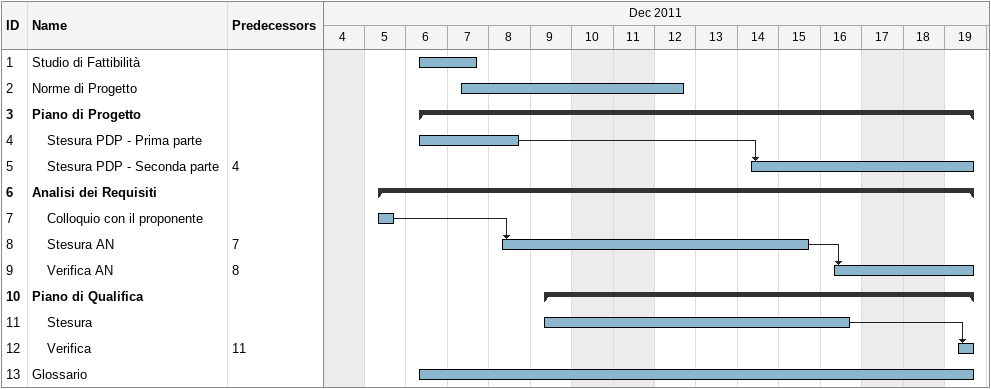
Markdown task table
| ID | Level | Task | Start | Finish | Predecessors |
|---|---|---|---|---|---|
| 1 | 1 | Studio di Fattibilità | 2011-12-06 | 2011-12-07 |  |
| 2 | 1 | Norme di Progetto | 2011-12-07 | 2011-12-12 |  |
| 3 | 1 | **Piano di Progetto** | 2011-12-06 | 2011-12-19 |  |
| 4 | 2 | Stesura PDP - Prima parte | 2011-12-06 | 2011-12-08 |  |
| 5 | 2 | Stesura PDP - Seconda parte | 2011-12-14 | 2011-12-19 | 4 |
| 6 | 1 | **Analisi dei Requisiti** | 2011-12-05 | 2011-12-19 |  |
| 7 | 2 | Colloquio con il proponente | 2011-12-05 | 2011-12-05 |  |
| 8 | 2 | Stesura AN | 2011-12-08 | 2011-12-15 | 7 |
| 9 | 2 | Verifica AN | 2011-12-16 | 2011-12-19 | 8 |
| 10 | 1 | **Piano di Qualifica** | 2011-12-09 | 2011-12-19 |  |
| 11 | 2 | Stesura | 2011-12-09 | 2011-12-16 |  |
| 12 | 2 | Verifica | 2011-12-19 | 2011-12-19 | 11 |
| 13 | 1 | Glossario | 2011-12-06 | 2011-12-19 |  |
